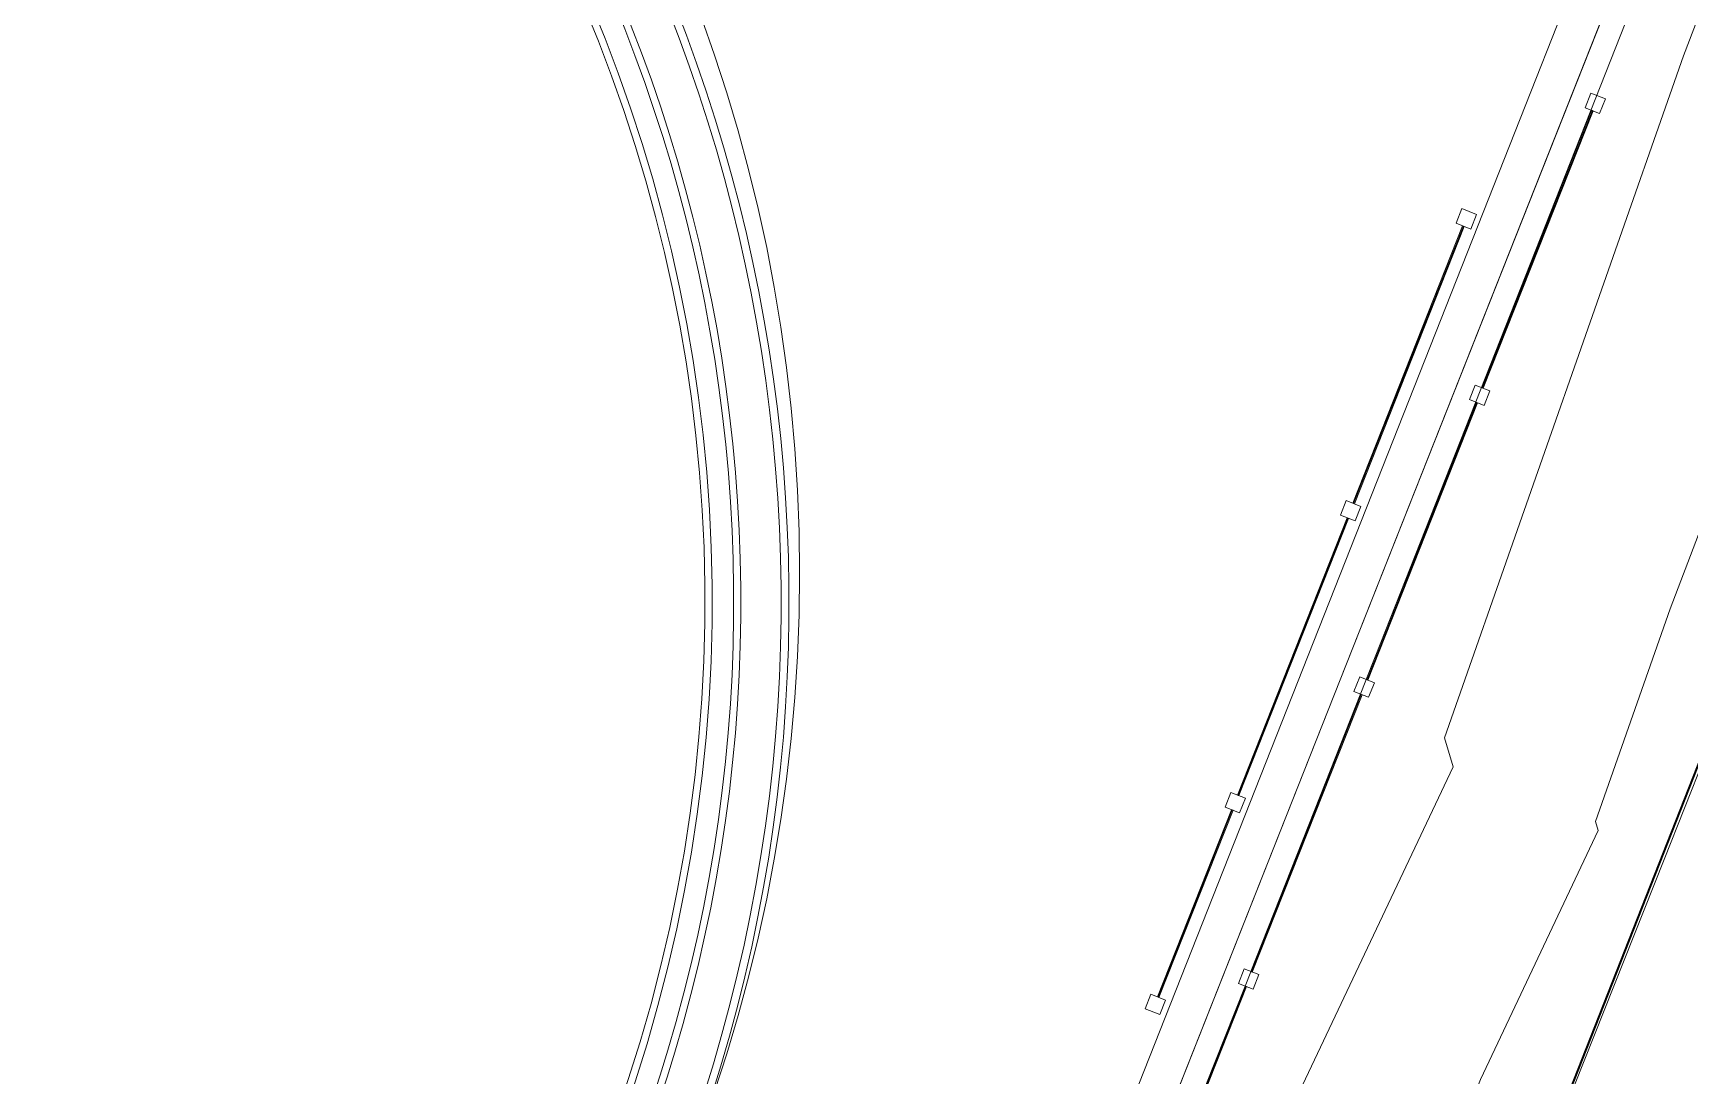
# Model space of a CAD drawing. Header units: metres. Extents: x -207 to 292, y -187 to 169.
# Drawn here: x -66.08 to -60.81, y -40.63 to -37.31 of the extents above; entities that cross this region are included whole.
import ezdxf

# ---------------------------------------------------------------- set-up
doc = ezdxf.new("R2010")
doc.units = ezdxf.units.M
for name, color, linetype, lineweight in [('A-GLAZ-CWMG', 7, 'Continuous', 9), ('C-TOPO', 7, 'Continuous', 9), ('C-TOPO-MINR', 7, 'Continuous', 9), ('CERCO INTERIOR', 7, 'Continuous', 9), ('EQUIPOS PIS', 7, 'Continuous', 9), ('P-SANR-FIXT', 7, 'Continuous', 9), ('solera', 7, 'Continuous', 35)]:
    doc.layers.add(name, color=color, linetype=linetype, lineweight=lineweight)
doc.layers.add('PR10-ARQ-PL-001-Emplazamiento-C-1_dwg', color=7, linetype='Continuous', lineweight=9, true_color=0x767676)

# ---------------------------------------------------------------- blocks, each defined once
blk = doc.blocks.new('Circular Mullion - 5mm-2127248-PLANTA EMPLAZAMIENTO ACTUALIZADO')
at = {"layer": 'A-GLAZ-CWMG'}
for p, q in [((-107.6478273724652, -45.39675011483385), (-107.9973915295227, -46.28009880061981)), ((-107.6455027706611, -45.39767002051003), (-107.9950669277186, -46.281018706296)), ((-107.9950669277186, -46.281018706296), (-107.6455027706611, -45.39767002051003)), ((-107.9927423259147, -46.28193861197219), (-107.6431781688572, -45.3985899261862)), ((-107.6455027706611, -45.39767002051003), (-107.647827372465, -45.39675011483385)), ((-107.6431781688571, -45.3985899261862), (-107.6455027706611, -45.39767002051003)), ((-107.9973915295225, -46.28009880061983), (-107.9950669277186, -46.28101870629602)), ((-107.9950669277186, -46.28101870629602), (-107.9927423259146, -46.28193861197219))]:
    blk.add_line(p, q, dxfattribs=at)
blk = doc.blocks.new('Rectangular Mullion - 50 x 50 mm-2128568-PLANTA EMPLAZAMIENTO ACTUALIZADO')
at = {"layer": 'A-GLAZ-CWMG'}
for p, q in [((0.025, 0.025), (-0.025, 0.025)), ((-0.025, 0.025), (-0.025, -0.025)), ((0.025, -0.025), (0.025, 0.025)), ((-0.025, -0.025), (0.025, -0.025))]:
    blk.add_line(p, q, dxfattribs=at)
blk = doc.blocks.new('Rectangular Mullion - 50 x 50 mm-2128569-PLANTA EMPLAZAMIENTO ACTUALIZADO')
at = {"layer": 'A-GLAZ-CWMG'}
for p, q in [((-0.025, -0.025), (-0.025, 0.025)), ((-0.025, 0.025), (0.025, 0.025)), ((0.025, 0.025), (0.025, -0.025)), ((0.025, -0.025), (-0.025, -0.025))]:
    blk.add_line(p, q, dxfattribs=at)
blk = doc.blocks.new('Quad Corner Mullion - 50x50 mm-2128574-PLANTA EMPLAZAMIENTO ACTUALIZADO')
at = {"layer": 'A-GLAZ-CWMG'}
for p, q in [((0.025, 0.02500000000000012), (-0.025, 0.02500000000000005)), ((-0.025, 0.02500000000000004), (-0.02500000000000016, -0.02499999999999996)), ((0.02500000000000007, -0.02500000000000013), (0.025, 0.02500000000000012)), ((-0.02500000000000016, -0.02499999999999996), (0.02500000000000008, -0.02500000000000012))]:
    blk.add_line(p, q, dxfattribs=at)
blk = doc.blocks.new('Quad Corner Mullion - 50x50 mm-2128575-PLANTA EMPLAZAMIENTO ACTUALIZADO')
at = {"layer": 'A-GLAZ-CWMG'}
for p, q in [((-0.02500000000000016, -0.02499999999999996), (-0.025, 0.02500000000000005)), ((-0.025, 0.02500000000000005), (0.025, 0.02500000000000012)), ((0.025, 0.02500000000000011), (0.02500000000000007, -0.02500000000000013)), ((0.02500000000000008, -0.02500000000000012), (-0.02500000000000016, -0.02499999999999996))]:
    blk.add_line(p, q, dxfattribs=at)
blk = doc.blocks.new('Quad Corner Mullion - 50x50 mm-2128572-PLANTA EMPLAZAMIENTO ACTUALIZADO')
at = {"layer": 'A-GLAZ-CWMG'}
for p, q in [((0.025, 0.02500000000000012), (-0.025, 0.02500000000000005)), ((-0.025, 0.02500000000000004), (-0.02500000000000016, -0.02499999999999996)), ((0.02500000000000007, -0.02500000000000013), (0.025, 0.02500000000000012)), ((-0.02500000000000016, -0.02499999999999996), (0.02500000000000008, -0.02500000000000012))]:
    blk.add_line(p, q, dxfattribs=at)
blk = doc.blocks.new('Quad Corner Mullion - 50x50 mm-2128573-PLANTA EMPLAZAMIENTO ACTUALIZADO')
at = {"layer": 'A-GLAZ-CWMG'}
for p, q in [((-0.02500000000000016, -0.02499999999999996), (-0.025, 0.02500000000000005)), ((-0.025, 0.02500000000000005), (0.025, 0.02500000000000012)), ((0.025, 0.02500000000000011), (0.02500000000000007, -0.02500000000000013)), ((0.02500000000000008, -0.02500000000000012), (-0.02500000000000016, -0.02499999999999996))]:
    blk.add_line(p, q, dxfattribs=at)
blk = doc.blocks.new('Circular Mullion - 5mm-2136991-PLANTA EMPLAZAMIENTO ACTUALIZADO')
at = {"layer": 'A-GLAZ-CWMG'}
for p, q in [((-62.26582842000699, -39.77909656449666), (-62.50174911188005, -40.37526819396229)), ((-62.49942451007602, -40.37618809963838), (-62.263503818203, -39.78001647017275)), ((-62.263503818203, -39.78001647017275), (-62.49942451007602, -40.37618809963838)), ((-62.49709990827213, -40.37710800531464), (-62.26117921639913, -39.780936375849)), ((-62.26350381820301, -39.78001647017277), (-62.26582842000695, -39.77909656449659)), ((-62.26117921639905, -39.78093637584892), (-62.26350381820301, -39.78001647017277)), ((-62.50174911187998, -40.37526819396221), (-62.49942451007603, -40.37618809963838)), ((-62.49942451007603, -40.37618809963838), (-62.49709990827208, -40.37710800531455))]:
    blk.add_line(p, q, dxfattribs=at)
blk = doc.blocks.new('M_Estanque-Terraza - M_Estanque-Terraza-2090154-PLANTA EMPLAZAMIENTO ACTUALIZADO')
at = {"layer": 'P-SANR-FIXT'}
for centre, radius, start, end in [((-1.696641881242665e-15, 0), 5.151627146850166, 3.702555429209831e-13, 136.136234044139), ((-1.242570705970596e-15, 0), 5.151627146850166, 3.702555429209831e-13, 136.136234044139), ((-1.242570705970596e-15, 0), 5.126627146850164, 3.702555429209829e-13, 136.1194529881476), ((-1.656194243939091e-15, 0), 5.126627146850164, 3.702555429209829e-13, 136.1194529881476), ((-1.624300693947589e-15, 0), 4.998277258842649, 3.702555429209831e-13, 136.0306509015321), ((-2.165734258596785e-15, 0), 4.975544739836833, 359.9999999999996, 136.014444342832), ((-3.248601387895178e-15, 0), 4.905907101428718, 4.071109992273301e-13, 180.0000000000001), ((-3.248601387895178e-15, 0), 4.88317458242289, 4.134721085902572e-13, 180.0000000000001), ((-1.696641881242665e-15, 0), 5.151627146850164, 180.0000000000002, 359.9999999999993), ((-1.242570705970596e-15, 0), 5.151627146850165, 180.0000000000002, 359.9999999999993), ((-1.242570705970596e-15, 0), 5.126627146850164, 180.0000000000002, 5.088887490341627e-13), ((-1.656194243939091e-15, 0), 5.126627146850164, 180.0000000000002, 5.088887490341627e-13), ((-2.165734258596785e-15, 0), 4.998277258842649, 180.0000000000002, 5.088887490341627e-13), ((-2.165734258596785e-15, 0), 4.975544739836832, 179.9999999999998, 5.088887490341627e-14), ((-3.248601387895178e-15, 0), 4.905907101428718, 180.0000000000002, 359.9999999999991), ((-3.248601387895178e-15, 0), 4.88317458242289, 180.0000000000002, 359.9999999999991)]:
    blk.add_arc(centre, radius, start, end, dxfattribs=at)
blk = doc.blocks.new('YADRAN_LASQUEMAS_ARQ_MO_002_TERRAZAS_rvt-1-PLANTA EMPLAZAMIENTO ACTUALIZADO')
at = {"layer": 'A-GLAZ-CWMG', "lineweight": 9}
for name, p, rotation in [('Quad Corner Mullion - 50x50 mm-2128574-PLANTA EMPLAZAMIENTO ACTUALIZADO', (-61.10762963439026, -37.52903689877213), 68.40999999999956), ('Quad Corner Mullion - 50x50 mm-2128575-PLANTA EMPLAZAMIENTO ACTUALIZADO', (-61.10762963439026, -37.52903689877213), 68.40999999999956), ('Circular Mullion - 5mm-2127248-PLANTA EMPLAZAMIENTO ACTUALIZADO', (-169.1118956188709, -83.83330162310679), 180), ('Circular Mullion - 5mm-2127248-PLANTA EMPLAZAMIENTO ACTUALIZADO', (-169.1118956188711, -83.83330162310645), 180), ('Circular Mullion - 5mm-2127248-PLANTA EMPLAZAMIENTO ACTUALIZADO', (-169.1118956188711, -83.83330162310645), 180), ('Circular Mullion - 5mm-2127248-PLANTA EMPLAZAMIENTO ACTUALIZADO', (-169.1118956188711, -83.83330162310645), 180), ('Quad Corner Mullion - 50x50 mm-2128574-PLANTA EMPLAZAMIENTO ACTUALIZADO', (-61.51838022039155, -37.89708900868653), 68.40999999999953), ('Quad Corner Mullion - 50x50 mm-2128575-PLANTA EMPLAZAMIENTO ACTUALIZADO', (-61.51838022039155, -37.89708900868653), 68.40999999999953), ('Circular Mullion - 5mm-2127248-PLANTA EMPLAZAMIENTO ACTUALIZADO', (-169.5226462048721, -84.20135373302155), 180), ('Circular Mullion - 5mm-2127248-PLANTA EMPLAZAMIENTO ACTUALIZADO', (-169.5226462048721, -84.20135373302155), 180), ('Circular Mullion - 5mm-2127248-PLANTA EMPLAZAMIENTO ACTUALIZADO', (-169.5226462048721, -84.20135373302155), 180), ('Circular Mullion - 5mm-2127248-PLANTA EMPLAZAMIENTO ACTUALIZADO', (-169.5226462048721, -84.20135373302155), 180), ('Circular Mullion - 5mm-2127248-PLANTA EMPLAZAMIENTO ACTUALIZADO', (-169.4798578893399, -84.76314234468792), 180), ('Circular Mullion - 5mm-2127248-PLANTA EMPLAZAMIENTO ACTUALIZADO', (-169.4798578893398, -84.76314234468828), 180), ('Circular Mullion - 5mm-2127248-PLANTA EMPLAZAMIENTO ACTUALIZADO', (-169.4798578893398, -84.76314234468828), 180), ('Circular Mullion - 5mm-2127248-PLANTA EMPLAZAMIENTO ACTUALIZADO', (-169.4798578893398, -84.76314234468828), 180), ('Circular Mullion - 5mm-2127248-PLANTA EMPLAZAMIENTO ACTUALIZADO', (-169.8906084753412, -85.13119445460232), 180), ('Circular Mullion - 5mm-2127248-PLANTA EMPLAZAMIENTO ACTUALIZADO', (-169.8906084753412, -85.13119445460232), 180), ('Circular Mullion - 5mm-2127248-PLANTA EMPLAZAMIENTO ACTUALIZADO', (-169.8906084753412, -85.13119445460232), 180), ('Circular Mullion - 5mm-2127248-PLANTA EMPLAZAMIENTO ACTUALIZADO', (-169.8906084753412, -85.13119445460232), 180), ('Circular Mullion - 5mm-2127248-PLANTA EMPLAZAMIENTO ACTUALIZADO', (-169.8478201598085, -85.69298306627009), 180), ('Circular Mullion - 5mm-2127248-PLANTA EMPLAZAMIENTO ACTUALIZADO', (-169.8478201598085, -85.69298306627009), 180), ('Circular Mullion - 5mm-2127248-PLANTA EMPLAZAMIENTO ACTUALIZADO', (-169.8478201598085, -85.69298306627009), 180), ('Circular Mullion - 5mm-2127248-PLANTA EMPLAZAMIENTO ACTUALIZADO', (-169.8478201598085, -85.69298306627009), 180), ('Circular Mullion - 5mm-2127248-PLANTA EMPLAZAMIENTO ACTUALIZADO', (-170.2157824302772, -86.6228237878519), 180), ('Circular Mullion - 5mm-2127248-PLANTA EMPLAZAMIENTO ACTUALIZADO', (-170.2157824302772, -86.6228237878519), 180), ('Circular Mullion - 5mm-2127248-PLANTA EMPLAZAMIENTO ACTUALIZADO', (-170.2157824302772, -86.6228237878519), 180), ('Circular Mullion - 5mm-2127248-PLANTA EMPLAZAMIENTO ACTUALIZADO', (-170.2157824302772, -86.6228237878519), 180)]:
    blk.add_blockref(name, p, dxfattribs=dict(at, rotation=rotation))
at = {"layer": 'A-GLAZ-CWMG', "lineweight": 9, "extrusion": (0, 0, -1), "rotation": 291.5900000000004}
for name, p in [('Rectangular Mullion - 50 x 50 mm-2128568-PLANTA EMPLAZAMIENTO ACTUALIZADO', (61.4755919049712, -38.45887762063718)), ('Rectangular Mullion - 50 x 50 mm-2128569-PLANTA EMPLAZAMIENTO ACTUALIZADO', (61.4755919049712, -38.4588776206371)), ('Rectangular Mullion - 50 x 50 mm-2128568-PLANTA EMPLAZAMIENTO ACTUALIZADO', (61.88634249097249, -38.82692973055158)), ('Rectangular Mullion - 50 x 50 mm-2128569-PLANTA EMPLAZAMIENTO ACTUALIZADO', (61.88634249097249, -38.82692973055158)), ('Rectangular Mullion - 50 x 50 mm-2128568-PLANTA EMPLAZAMIENTO ACTUALIZADO', (61.84355417543999, -39.38871834221881)), ('Rectangular Mullion - 50 x 50 mm-2128569-PLANTA EMPLAZAMIENTO ACTUALIZADO', (61.84355417543999, -39.38871834221881)), ('Rectangular Mullion - 50 x 50 mm-2128568-PLANTA EMPLAZAMIENTO ACTUALIZADO', (62.25430476144128, -39.75677045213322)), ('Rectangular Mullion - 50 x 50 mm-2128569-PLANTA EMPLAZAMIENTO ACTUALIZADO', (62.25430476144128, -39.75677045213322)), ('Rectangular Mullion - 50 x 50 mm-2128568-PLANTA EMPLAZAMIENTO ACTUALIZADO', (62.21151644590877, -40.31855906380044)), ('Rectangular Mullion - 50 x 50 mm-2128569-PLANTA EMPLAZAMIENTO ACTUALIZADO', (62.21151644590877, -40.31855906380044)), ('Quad Corner Mullion - 50x50 mm-2128572-PLANTA EMPLAZAMIENTO ACTUALIZADO', (62.50862356683774, -40.39943411767792)), ('Quad Corner Mullion - 50x50 mm-2128573-PLANTA EMPLAZAMIENTO ACTUALIZADO', (62.50862356683774, -40.39943411767792))]:
    blk.add_blockref(name, p, dxfattribs=at)
at = {"layer": 'A-GLAZ-CWMG', "lineweight": 9}
blk.add_blockref('Circular Mullion - 5mm-2136991-PLANTA EMPLAZAMIENTO ACTUALIZADO', (0, 0), dxfattribs=at)
blk.add_blockref('Circular Mullion - 5mm-2136991-PLANTA EMPLAZAMIENTO ACTUALIZADO', (0, 0), dxfattribs=at)
blk.add_blockref('Circular Mullion - 5mm-2136991-PLANTA EMPLAZAMIENTO ACTUALIZADO', (0, 0), dxfattribs=at)
blk.add_blockref('Circular Mullion - 5mm-2136991-PLANTA EMPLAZAMIENTO ACTUALIZADO', (0, 0), dxfattribs=at)
at = {"layer": 'P-SANR-FIXT', "lineweight": 9, "rotation": 343.324775424218}
blk.add_blockref('M_Estanque-Terraza - M_Estanque-Terraza-2090154-PLANTA EMPLAZAMIENTO ACTUALIZADO', (-68.82728205539956, -39.11709189093646), dxfattribs=at)
blk = doc.blocks.new('PR10-ARQ-PL-001-Emplazamiento-C-1_dwg-674643-PLANTA EMPLAZAMIENTO ACTUALIZADO')
at = {"layer": 'C-TOPO', "flags": 128}
for points in [[(-71.83832669677746, -65.21986091308601), (-71.2120253906251, -64.62525534667977), (-70.65484079589852, -63.96543980712898), (-70.17352133789072, -63.24840450439461), (-69.77389456787118, -62.4828279785157), (-54.47256342773445, -23.6109239318848)], [(-71.83832669677746, -65.21986091308601), (-71.2120253906251, -64.62525534667977), (-70.65484079589852, -63.96543980712898), (-70.17352133789072, -63.24840450439461), (-69.77389456787118, -62.4828279785157), (-54.47256342773445, -23.6109239318848)], [(-72.4963330444337, -65.7299553588868), (-70.1118320800782, -62.9649566894532), (-69.18263298339853, -60.83895622558601), (-63.6918332519532, -47.00395418701179), (-60.88833460693367, -39.93795292968757), (-50.08733342285164, -12.60195404663086), (-46.44003046875007, -3.286954600524902), (-41.4612320434571, 9.619045422363282), (-41.23493422851566, 10.88804587097168), (-41.47533350830082, 13.09404494018558), (-42.08503117675789, 14.7490450836182), (-43.27953035888675, 16.48704597473148), (-45.81283154296882, 18.3440454162598)], [(-57.48037983398445, -28.14586107788089), (-58.48971357421883, -30.69671700439457), (-58.61668256835944, -31.01759974365238), (-59.82001376953132, -34.05874202270511), (-60.87909331054695, -36.73531818237308), (-61.91992280273445, -39.36576459960941), (-63.28125831298836, -42.80622436523441), (-63.3600023437501, -43.00523082275398), (-63.42020797119148, -43.15738897705081), (-64.76551655273447, -46.55733958740238), (-66.04901960449227, -49.80108577880866), (-66.20140100097666, -50.1862018066407), (-67.79874536132823, -54.22311353759773), (-69.12383657226572, -57.57196494140632), (-70.18269287109382, -60.24797834472663), (-70.2637809448243, -60.45291002197273), (-70.66057532958993, -61.45570927734382), (-71.01574899902353, -62.21552336425788), (-71.03823134765632, -62.25152581787117), (-71.46002420654308, -62.92692180175789)], [(-71.46002420654308, -62.92692180175789), (-71.03823134765632, -62.25152581787117), (-71.01574899902353, -62.21552336425788), (-70.66057532958993, -61.45570927734382), (-70.2637809448243, -60.45291002197273), (-70.18269287109382, -60.24797834472663), (-69.12383657226572, -57.57196494140632), (-67.79874536132823, -54.22311353759773), (-66.20140100097666, -50.1862018066407), (-66.04901960449227, -49.80108577880866), (-64.76551655273447, -46.55733958740238), (-63.42020797119148, -43.15738897705081), (-63.3600023437501, -43.00523082275398), (-63.28125831298836, -42.80622436523441), (-61.91992280273445, -39.36576459960941), (-60.87909331054695, -36.73531818237308), (-59.82001376953132, -34.05874202270511), (-58.61668256835944, -31.01759974365238), (-58.48971357421883, -30.69671700439457), (-57.48037983398445, -28.14586107788089)]]:
    blk.add_lwpolyline(points, dxfattribs=at)
at = {"layer": 'C-TOPO-MINR', "color": 9, "true_color": 0xc0c0c0, "flags": 128}
for points in [[(-56.79695842828216, -28.40279956606399), (-57.39951149946382, -30.00654152309233), (-57.75921950651401, -30.8472485216787), (-57.74930049255003, -30.89421199879982), (-57.80447769815277, -30.95664896674565), (-58.61643960932071, -33.19581114148154), (-58.94081354843527, -34.11530446078784), (-58.97222121337506, -34.13284678429272), (-59.72921694470769, -36.12309812633208), (-60.00630350851044, -36.8737527095653), (-60.86896735688048, -39.13914212118704), (-61.10642666822644, -39.81698425474379), (-61.09803656238802, -39.84591283175043), (-61.47305819970848, -40.63883329307363), (-62.50430810847664, -43.27487343176176), (-62.50779137643991, -43.3360032594411), (-62.53456650283762, -43.3555829835998), (-63.63520904683242, -46.20208999301305), (-63.89808565374287, -46.91642750055608), (-64.2168758868099, -47.62699240229774), (-65.27142650354011, -50.22855576169974)], [(-65.62763330171428, -49.30105471156976), (-64.45227444751245, -46.6812481362172), (-63.48306549615229, -44.04753220865715), (-63.16128314716723, -43.21533131210906), (-63.07017431601576, -43.14870657406414), (-63.05832165590104, -42.94069757849013), (-62.76241664392378, -42.1843169163645), (-61.56044773945431, -39.64295491646031), (-61.58733857806042, -39.55023693287686), (-60.82626593608199, -37.37770850892822), (-60.60497176510363, -36.79658125671385), (-59.79598922985465, -34.60496850037474), (-59.59568905790626, -34.07835035772126), (-59.50925950346392, -34.03007630718881), (-58.61662724047627, -31.49975773518853), (-58.43689545462065, -31.00410811055682), (-58.29909615411539, -30.84817831283294), (-58.32386785414996, -30.73089194021054), (-57.42553472516687, -28.63131413322357)]]:
    blk.add_lwpolyline(points, dxfattribs=at)
at = {"layer": 'CERCO INTERIOR'}
blk.add_line((-44.03613877274096, 6.266288758516311), (-70.60861746542156, -61.03503393769265), dxfattribs=at)
at = {"layer": 'CERCO INTERIOR', "flags": 128}
blk.add_lwpolyline([(-43.8501135507226, 6.192840703725815), (-70.4225922434032, -61.10848199129105), (-71.6346135160327, -63.46760289549827), (-73.52785289891065, -65.1069300711155), (-75.97924361668528, -65.97896443724632), (-78.56613209724426, -65.77922472119332), (-105.4009046242386, -55.12055327296257), (-107.4035366965085, -53.51167422533036), (-108.6118286728859, -51.26825620532036), (-108.7585143244266, -48.65641584396362), (-108.245114544183, -46.18098309278488), (-80.71544982075693, 23.35949488520622), (-79.5767713738978, 25.61509215712547), (-77.83643313609065, 27.14967777371406), (-75.59636920437217, 28.06677536725998), (-72.9858618478477, 27.98152061343193), (-46.01186226159334, 17.33502841353416), (-43.99679920203985, 15.68169510245323), (-42.73754017733037, 13.6508050096035), (-42.33850548125804, 11.13883450627327), (-42.97621513582766, 8.657312128543854)], close=True, dxfattribs=at)
at = {"layer": 'EQUIPOS PIS'}
blk.add_circle((-68.78905160710217, -39.0260292160511), 5.147159958258283, dxfattribs=at)
at = {"layer": 'solera'}
blk.add_line((-41.35463256604969, 9.714214141368865), (-69.7738950417936, -62.48282988429069), dxfattribs=at)

msp = doc.modelspace()

# ---------------------------------------------------------------- linework, layer by layer
at = {"layer": 'C-TOPO'}
for p, q in [((-60.88833460693367, -39.93795292968753), (-50.08733342285164, -12.60195404663086)), ((-69.77389456787117, -62.4828279785157), (-54.47256342773445, -23.6109239318848)), ((-54.47256342773445, -23.6109239318848), (-69.77389456787117, -62.4828279785157)), ((-60.87909331054695, -36.73531818237308), (-61.91992280273445, -39.36576459960941)), ((-61.91992280273445, -39.36576459960941), (-60.87909331054695, -36.73531818237308)), ((-61.91992280273445, -39.36576459960941), (-63.28125831298837, -42.80622436523441)), ((-63.28125831298837, -42.80622436523441), (-61.91992280273445, -39.36576459960941)), ((-63.69183325195321, -47.00395418701179), (-60.88833460693367, -39.93795292968753))]:
    msp.add_line(p, q, dxfattribs=at)
at = {"layer": 'C-TOPO-MINR', "color": 9, "true_color": 0xc0c0c0, "flags": 128}
for points in [[(-65.27142650354011, -50.22855576169974), (-64.2168758868099, -47.62699240229774), (-63.89808565374287, -46.91642750055608), (-63.63520904683242, -46.20208999301305), (-62.53456650283762, -43.3555829835998), (-62.50779137643991, -43.3360032594411), (-62.50430810847664, -43.27487343176176), (-61.47305819970848, -40.63883329307363), (-61.09803656238802, -39.84591283175043), (-61.10642666822644, -39.81698425474379), (-60.86896735688048, -39.13914212118704), (-60.00630350851044, -36.8737527095653), (-59.72921694470769, -36.12309812633208), (-58.97222121337506, -34.13284678429272), (-58.94081354843527, -34.11530446078784), (-58.61643960932071, -33.19581114148154), (-57.80447769815277, -30.95664896674565), (-57.74930049255003, -30.89421199879982), (-57.75921950651401, -30.8472485216787), (-57.39951149946382, -30.00654152309233), (-56.79695842828216, -28.40279956606399)], [(-65.62763330171428, -49.30105471156976), (-64.45227444751245, -46.6812481362172), (-63.48306549615229, -44.04753220865715), (-63.16128314716723, -43.21533131210906), (-63.07017431601576, -43.14870657406414), (-63.05832165590104, -42.94069757849013), (-62.76241664392378, -42.1843169163645), (-61.56044773945431, -39.64295491646031), (-61.58733857806042, -39.55023693287686), (-60.82626593608199, -37.37770850892822), (-60.60497176510363, -36.79658125671385), (-59.79598922985465, -34.60496850037474), (-59.59568905790626, -34.07835035772126), (-59.50925950346392, -34.03007630718881), (-58.61662724047627, -31.49975773518853), (-58.43689545462065, -31.00410811055682), (-58.29909615411539, -30.84817831283294), (-58.32386785414996, -30.73089194021054), (-57.42553472516687, -28.63131413322357)]]:
    msp.add_lwpolyline(points, dxfattribs=at)

# ---------------------------------------------------------------- block references
at = {"lineweight": 5}
msp.add_blockref('YADRAN_LASQUEMAS_ARQ_MO_002_TERRAZAS_rvt-1-PLANTA EMPLAZAMIENTO ACTUALIZADO', (0, 0), dxfattribs=at)
at = {"layer": 'PR10-ARQ-PL-001-Emplazamiento-C-1_dwg', "color": 7}
msp.add_blockref('PR10-ARQ-PL-001-Emplazamiento-C-1_dwg-674643-PLANTA EMPLAZAMIENTO ACTUALIZADO', (0, 0), dxfattribs=at)

doc.saveas('drawing.dxf')
